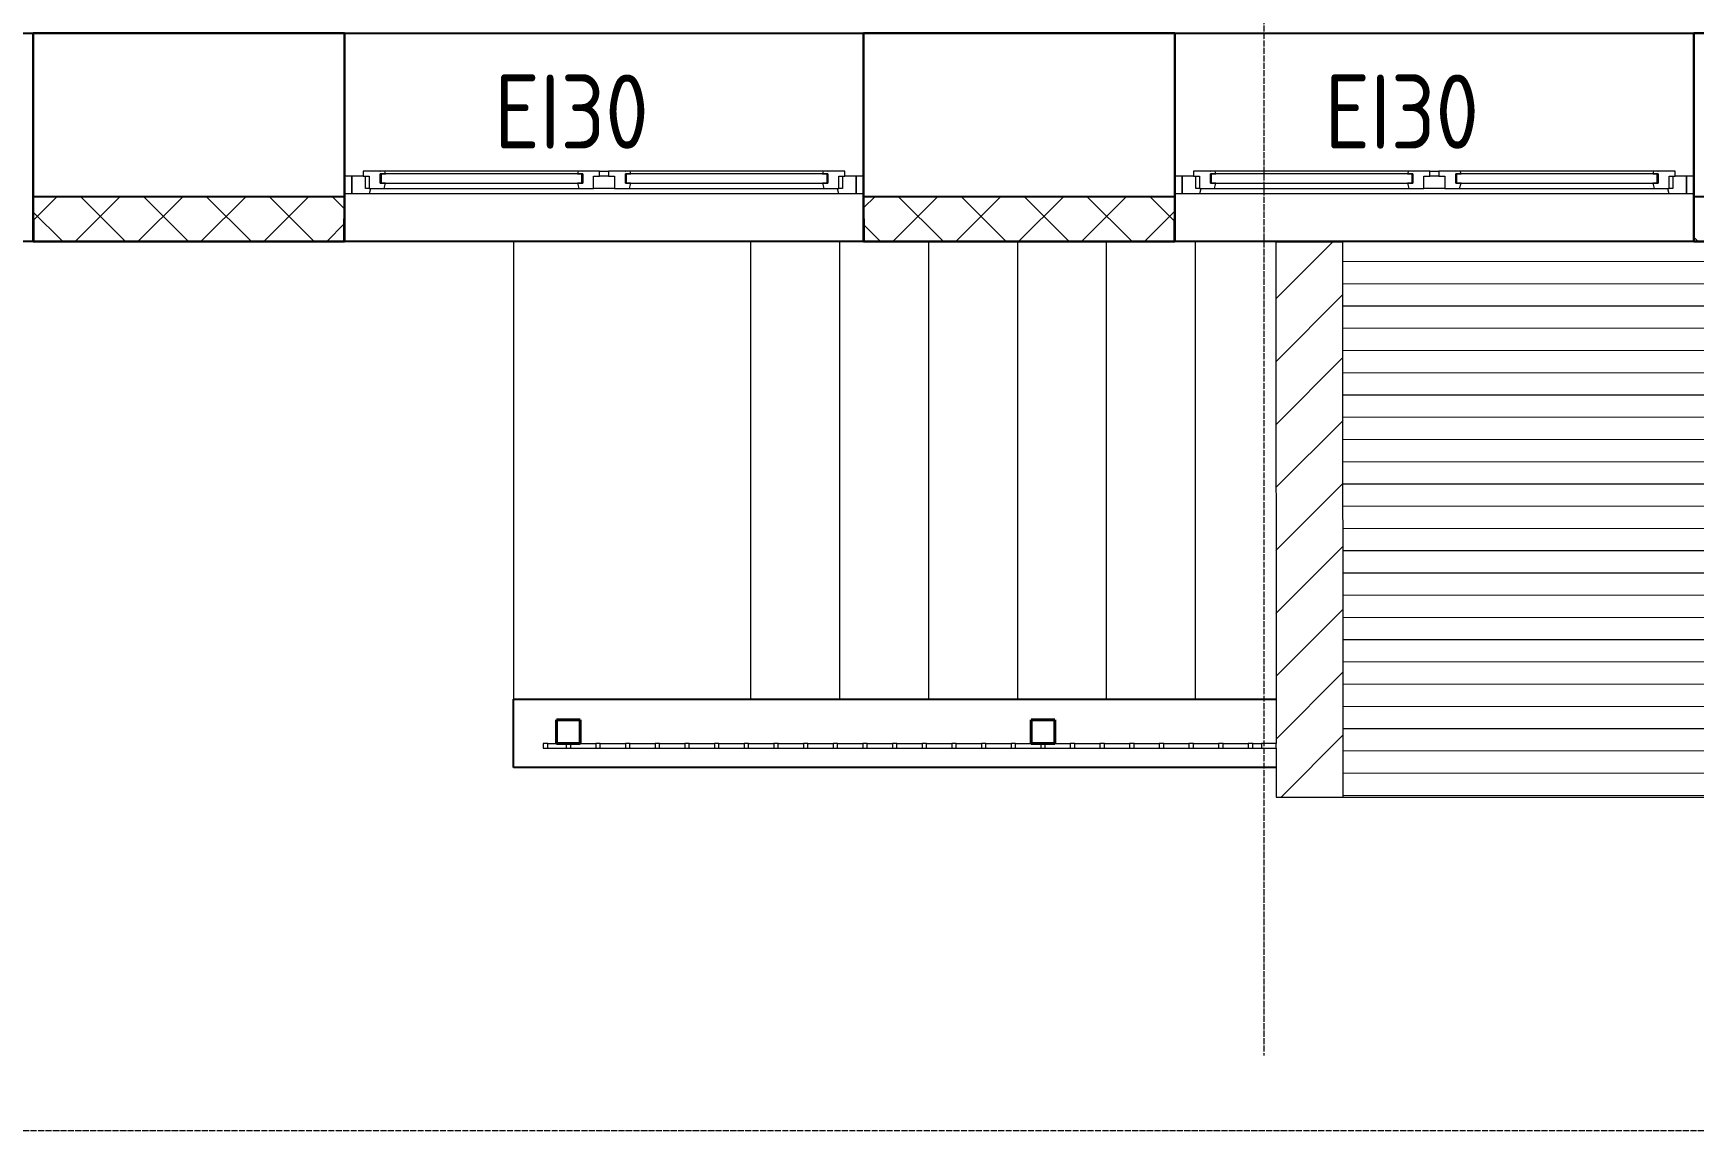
# Model space of a CAD drawing. Header units: millimetres. Extents: x -695119 to 412940, y -249585 to 622758.
# Drawn here: x -121816 to -116216, y 550060 to 553760 of the extents above; entities that cross this region are included whole.
import ezdxf

# ---------------------------------------------------------------- set-up
doc = ezdxf.new("R2010")
doc.units = ezdxf.units.MM
doc.linetypes.add('ADSK_Линия сетки', pattern=[25, 20, -2.5, 0, -2.5])
for name, color, linetype, lineweight in [('Импосты витража', 8, 'Continuous', 9), ('Каркас_Импост', 8, 'Continuous', 9), ('Крыши', 7, 'Continuous', 9), ('Лестницы', 8, 'Continuous', 9), ('Несущие колонны', 252, 'Continuous', 18), ('Окна', 252, 'Continuous', 9), ('Оси', 252, 'Continuous', 9), ('Остекление', 8, 'Continuous', 9), ('Стены разрез', 7, 'Continuous', 30), ('Стены штриховка', 7, 'Continuous', 9), ('Текстовые примечания', 7, 'Continuous', 9), ('Штриховка поверхностей', 7, 'Continuous', 9)]:
    doc.layers.add(name, color=color, linetype=linetype, lineweight=lineweight)
doc.layers.add('Стены', color=194, linetype='Continuous')
doc.styles.add('GOST Common_2', font='', dxfattribs={"width": 0.9, "height": 250})
doc.styles.get('GOST Common_2').set_extended_font_data('GOST type B')

# ---------------------------------------------------------------- blocks, each defined once
blk = doc.blocks.new('BIMLIB_Окно_Двустворчатое_VEKA_СФрамугойСнизу_ГОСТ30674 - Ж_ОК-8__2250х1700-3837054-План 1 этажа смеж')
at = {"layer": 'Каркас_Импост', "lineweight": 18}
for p, q in [((-790.6, 265), (-850, 265)), ((-850, 265), (-850, 207)), ((-804, 207), (-804, 248)), ((-804, 248), (-792, 248)), ((-792, 248), (-792, 207)), ((-741.6, 248), (-792, 248)), ((-786, 248), (-790.6, 265)), ((-755, 199), (-755, 231)), ((-755, 231), (-737, 231)), ((-737, 231), (-741.6, 248)), ((-85.4, 248), (-90, 231)), ((-90, 231), (-72, 231)), ((-35, 248), (-85.4, 248)), ((-72, 231), (-72, 199)), ((-35, 207), (-35, 248)), ((35, 248), (35, 207)), ((85.4, 248), (35, 248)), ((72, 199), (72, 231)), ((72, 231), (90, 231)), ((90, 231), (85.4, 248)), ((741.6, 248), (737, 231)), ((737, 231), (755, 231)), ((792, 248), (741.6, 248)), ((755, 231), (755, 199)), ((790.6, 265), (786, 248)), ((850, 265), (790.6, 265)), ((792, 207), (792, 248)), ((792, 248), (804, 248)), ((804, 248), (804, 207)), ((850, 207), (850, 265)), ((-850, 207), (-812, 207)), ((-792, 207), (-812, 207)), ((-812, 207), (-812, 190)), ((-812, 190), (-756, 190)), ((-756, 190), (-755, 191)), ((-737, 199), (-755, 199)), ((-755, 191), (-754, 190)), ((-754, 190), (-739.4, 190)), ((-739.4, 190), (-737, 199)), ((-72, 199), (-90, 199)), ((-90, 199), (-87.6, 190)), ((-87.6, 190), (-73, 190)), ((-73, 190), (-72, 191)), ((-72, 191), (-71, 190)), ((-71, 190), (-15, 190)), ((-15, 207), (-35, 207)), ((-15, 190), (-15, 207)), ((35, 207), (15, 207)), ((15, 207), (15, 190)), ((15, 190), (71, 190)), ((71, 190), (72, 191)), ((90, 199), (72, 199)), ((72, 191), (73, 190)), ((73, 190), (87.6, 190)), ((87.6, 190), (90, 199)), ((755, 199), (737, 199)), ((737, 199), (739.4, 190)), ((739.4, 190), (754, 190)), ((754, 190), (755, 191)), ((755, 191), (756, 190)), ((756, 190), (812, 190)), ((812, 207), (792, 207)), ((812, 190), (812, 207)), ((812, 207), (850, 207))]:
    blk.add_line(p, q, dxfattribs=at)
at = {"layer": 'Каркас_Импост'}
for p, q in [((790.6, 265), (-790.6, 265)), ((-85.4, 248), (-741.6, 248)), ((-35, 248), (35, 248)), ((741.6, 248), (85.4, 248)), ((-756, 190), (-754, 190)), ((-739.4, 190), (-87.6, 190)), ((-73, 190), (-71, 190)), ((-15, 207), (15, 207)), ((15, 190), (-15, 190)), ((71, 190), (73, 190)), ((87.6, 190), (739.4, 190)), ((754, 190), (756, 190))]:
    blk.add_line(p, q, dxfattribs=at)
at = {"layer": 'Окна'}
for p, q in [((-850, 265), (-875, 265)), ((-850, 207), (-850, 265)), ((875, 265), (850, 265)), ((850, 265), (850, 207)), ((-875, 207), (-850, 207)), ((850, 207), (875, 207))]:
    blk.add_line(p, q, dxfattribs=at)
at = {"layer": 'Остекление'}
for p, q in [((-752, 231), (-755, 231)), ((-755, 231), (-755, 199)), ((-75, 231), (-752, 231)), ((-752, 231), (-752, 199)), ((-752, 199), (-752, 231)), ((-75, 199), (-75, 231)), ((-75, 231), (-75, 199)), ((-72, 231), (-75, 231)), ((-72, 199), (-72, 231)), ((75, 231), (72, 231)), ((72, 231), (72, 199)), ((752, 231), (75, 231)), ((75, 231), (75, 199)), ((75, 199), (75, 231)), ((752, 199), (752, 231)), ((752, 231), (752, 199)), ((755, 231), (752, 231)), ((755, 199), (755, 231)), ((-755, 199), (-752, 199)), ((-752, 199), (-75, 199)), ((-75, 199), (-72, 199)), ((72, 199), (75, 199)), ((75, 199), (752, 199)), ((752, 199), (755, 199))]:
    blk.add_line(p, q, dxfattribs=at)
blk = doc.blocks.new('Прямоугольный импост - 15х15-3560673-План 1 этажа смеж')
at = {"layer": 'Импосты витража', "lineweight": 18}
for p, q in [((-15, 7.5), (0, 7.5)), ((-15, -7.5), (-15, 7.5)), ((0, 7.5), (0, -7.5)), ((0, -7.5), (-15, -7.5))]:
    blk.add_line(p, q, dxfattribs=at)
blk = doc.blocks.new('Прямоугольный импост - 15х15-888324-План 1 этажа смеж')
at = {"layer": 'Импосты витража'}
for p, q in [((-8523.5, 12965.3), (-8493.3, 12965.3)), ((-8523.5, 12950.3), (-8493.3, 12950.3))]:
    blk.add_line(p, q, dxfattribs=at)
blk = doc.blocks.new('Прямоугольный импост - 15х15-V64-План 1 этажа смеж')
at = {"layer": 'Импосты витража'}
for p, q in [((-8623.5, 12965.3), (-8538.5, 12965.3)), ((-8623.5, 12950.3), (-8538.5, 12950.3))]:
    blk.add_line(p, q, dxfattribs=at)
blk = doc.blocks.new('Прямоугольный импост - 15х15-3560393-План 1 этажа смеж')
at = {"layer": 'Импосты витража', "lineweight": 18}
for p, q in [((-7.5, 7.5), (7.5, 7.5)), ((-7.5, -7.5), (-7.5, 7.5)), ((7.5, 7.5), (7.5, -7.5)), ((7.5, -7.5), (-7.5, -7.5))]:
    blk.add_line(p, q, dxfattribs=at)
blk = doc.blocks.new('Прямоугольный импост - 15х15-3560394-План 1 этажа смеж')
at = {"layer": 'Импосты витража', "lineweight": 18}
for p, q in [((-7.5, 7.5), (7.5, 7.5)), ((-7.5, -7.5), (-7.5, 7.5)), ((7.5, 7.5), (7.5, -7.5)), ((7.5, -7.5), (-7.5, -7.5))]:
    blk.add_line(p, q, dxfattribs=at)
blk = doc.blocks.new('Прямоугольный импост - 15х15-3560395-План 1 этажа смеж')
at = {"layer": 'Импосты витража', "lineweight": 18}
for p, q in [((-7.5, 7.5), (7.5, 7.5)), ((-7.5, -7.5), (-7.5, 7.5)), ((7.5, 7.5), (7.5, -7.5)), ((7.5, -7.5), (-7.5, -7.5))]:
    blk.add_line(p, q, dxfattribs=at)
blk = doc.blocks.new('Прямоугольный импост - 15х15-3560396-План 1 этажа смеж')
at = {"layer": 'Импосты витража', "lineweight": 18}
for p, q in [((-7.5, 7.5), (7.5, 7.5)), ((-7.5, -7.5), (-7.5, 7.5)), ((7.5, 7.5), (7.5, -7.5)), ((7.5, -7.5), (-7.5, -7.5))]:
    blk.add_line(p, q, dxfattribs=at)
blk = doc.blocks.new('Прямоугольный импост - 15х15-3560397-План 1 этажа смеж')
at = {"layer": 'Импосты витража', "lineweight": 18}
for p, q in [((-7.5, 7.5), (7.5, 7.5)), ((-7.5, -7.5), (-7.5, 7.5)), ((7.5, 7.5), (7.5, -7.5)), ((7.5, -7.5), (-7.5, -7.5))]:
    blk.add_line(p, q, dxfattribs=at)
blk = doc.blocks.new('Прямоугольный импост - 15х15-V65-План 1 этажа смеж')
at = {"layer": 'Импосты витража'}
for p, q in [((-9223.5, 12950.3), (-9138.5, 12950.3)), ((-9191, 12965.3), (-9138.5, 12965.3))]:
    blk.add_line(p, q, dxfattribs=at)
blk = doc.blocks.new('Прямоугольный импост - 15х15-V66-План 1 этажа смеж')
at = {"layer": 'Импосты витража'}
for p, q in [((-9323.5, 12965.3), (-9271, 12965.3)), ((-9323.5, 12950.3), (-9238.5, 12950.3))]:
    blk.add_line(p, q, dxfattribs=at)
blk = doc.blocks.new('Прямоугольный импост - 15х15-3560398-План 1 этажа смеж')
at = {"layer": 'Импосты витража', "lineweight": 18}
for p, q in [((-7.5, 7.5), (7.5, 7.5)), ((-7.5, -7.5), (-7.5, 7.5)), ((7.5, 7.5), (7.5, -7.5)), ((7.5, -7.5), (-7.5, -7.5))]:
    blk.add_line(p, q, dxfattribs=at)
blk = doc.blocks.new('Прямоугольный импост - 15х15-3560399-План 1 этажа смеж')
at = {"layer": 'Импосты витража', "lineweight": 18}
for p, q in [((-7.5, 7.5), (7.5, 7.5)), ((-7.5, -7.5), (-7.5, 7.5)), ((7.5, 7.5), (7.5, -7.5)), ((7.5, -7.5), (-7.5, -7.5))]:
    blk.add_line(p, q, dxfattribs=at)
blk = doc.blocks.new('Прямоугольный импост - 15х15-3560400-План 1 этажа смеж')
at = {"layer": 'Импосты витража', "lineweight": 18}
for p, q in [((-7.5, -7.5), (-7.5, 7.5)), ((7.5, 7.5), (7.5, -7.5)), ((7.5, -7.5), (-7.5, -7.5))]:
    blk.add_line(p, q, dxfattribs=at)
blk = doc.blocks.new('Прямоугольный импост - 15х15-3560401-План 1 этажа смеж')
at = {"layer": 'Импосты витража', "lineweight": 18}
for p, q in [((-7.5, 7.5), (7.5, 7.5)), ((-7.5, -7.5), (-7.5, 7.5)), ((7.5, 7.5), (7.5, -7.5)), ((7.5, -7.5), (-7.5, -7.5))]:
    blk.add_line(p, q, dxfattribs=at)
blk = doc.blocks.new('Прямоугольный импост - 15х15-3560402-План 1 этажа смеж')
at = {"layer": 'Импосты витража', "lineweight": 18}
for p, q in [((-7.5, 7.5), (7.5, 7.5)), ((-7.5, -7.5), (-7.5, 7.5)), ((7.5, 7.5), (7.5, -7.5)), ((7.5, -7.5), (-7.5, -7.5))]:
    blk.add_line(p, q, dxfattribs=at)
blk = doc.blocks.new('Прямоугольный импост - 15х15-3560657-План 1 этажа смеж')
at = {"layer": 'Импосты витража', "lineweight": 18}
for p, q in [((-7.5, 7.5), (7.5, 7.5)), ((-7.5, -7.5), (-7.5, 7.5)), ((7.5, 7.5), (7.5, -7.5)), ((7.5, -7.5), (-7.5, -7.5))]:
    blk.add_line(p, q, dxfattribs=at)
blk = doc.blocks.new('Прямоугольный импост - 15х15-3560658-План 1 этажа смеж')
at = {"layer": 'Импосты витража', "lineweight": 18}
for p, q in [((-7.5, 7.5), (7.5, 7.5)), ((-7.5, -7.5), (-7.5, 7.5)), ((7.5, 7.5), (7.5, -7.5)), ((7.5, -7.5), (-7.5, -7.5))]:
    blk.add_line(p, q, dxfattribs=at)
blk = doc.blocks.new('Прямоугольный импост - 15х15-3560659-План 1 этажа смеж')
at = {"layer": 'Импосты витража', "lineweight": 18}
for p, q in [((-7.5, 7.5), (7.5, 7.5)), ((-7.5, -7.5), (-7.5, 7.5)), ((7.5, 7.5), (7.5, -7.5)), ((7.5, -7.5), (-7.5, -7.5))]:
    blk.add_line(p, q, dxfattribs=at)
blk = doc.blocks.new('Прямоугольный импост - 15х15-3560660-План 1 этажа смеж')
at = {"layer": 'Импосты витража', "lineweight": 18}
for p, q in [((-7.5, 7.5), (7.5, 7.5)), ((-7.5, -7.5), (-7.5, 7.5)), ((7.5, 7.5), (7.5, -7.5)), ((7.5, -7.5), (-7.5, -7.5))]:
    blk.add_line(p, q, dxfattribs=at)
blk = doc.blocks.new('Прямоугольный импост - 15х15-3560661-План 1 этажа смеж')
at = {"layer": 'Импосты витража', "lineweight": 18}
for p, q in [((-7.5, 7.5), (7.5, 7.5)), ((-7.5, -7.5), (-7.5, 7.5)), ((7.5, 7.5), (7.5, -7.5)), ((7.5, -7.5), (-7.5, -7.5))]:
    blk.add_line(p, q, dxfattribs=at)
blk = doc.blocks.new('Прямоугольный импост - 15х15-3560662-План 1 этажа смеж')
at = {"layer": 'Импосты витража', "lineweight": 18}
for p, q in [((-7.5, 7.5), (7.5, 7.5)), ((-7.5, -7.5), (-7.5, 7.5)), ((7.5, 7.5), (7.5, -7.5)), ((7.5, -7.5), (-7.5, -7.5))]:
    blk.add_line(p, q, dxfattribs=at)
blk = doc.blocks.new('Прямоугольный импост - 15х15-3560663-План 1 этажа смеж')
at = {"layer": 'Импосты витража', "lineweight": 18}
for p, q in [((-7.5, 7.5), (7.5, 7.5)), ((-7.5, -7.5), (-7.5, 7.5)), ((7.5, 7.5), (7.5, -7.5)), ((7.5, -7.5), (-7.5, -7.5))]:
    blk.add_line(p, q, dxfattribs=at)
blk = doc.blocks.new('Прямоугольный импост - 15х15-3560664-План 1 этажа смеж')
at = {"layer": 'Импосты витража', "lineweight": 18}
for p, q in [((-7.5, 7.5), (7.5, 7.5)), ((-7.5, -7.5), (-7.5, 7.5)), ((7.5, 7.5), (7.5, -7.5)), ((7.5, -7.5), (-7.5, -7.5))]:
    blk.add_line(p, q, dxfattribs=at)
blk = doc.blocks.new('Прямоугольный импост - 15х15-3560665-План 1 этажа смеж')
at = {"layer": 'Импосты витража', "lineweight": 18}
for p, q in [((-7.5, 7.5), (7.5, 7.5)), ((-7.5, -7.5), (-7.5, 7.5)), ((7.5, 7.5), (7.5, -7.5)), ((7.5, -7.5), (-7.5, -7.5))]:
    blk.add_line(p, q, dxfattribs=at)
blk = doc.blocks.new('Прямоугольный импост - 15х15-3560666-План 1 этажа смеж')
at = {"layer": 'Импосты витража', "lineweight": 18}
for p, q in [((-7.5, 7.5), (7.5, 7.5)), ((-7.5, -7.5), (-7.5, 7.5)), ((7.5, 7.5), (7.5, -7.5)), ((7.5, -7.5), (-7.5, -7.5))]:
    blk.add_line(p, q, dxfattribs=at)
blk = doc.blocks.new('Прямоугольный импост - 15х15-3560667-План 1 этажа смеж')
at = {"layer": 'Импосты витража', "lineweight": 18}
for p, q in [((-7.5, 7.5), (7.5, 7.5)), ((-7.5, -7.5), (-7.5, 7.5)), ((7.5, 7.5), (7.5, -7.5)), ((7.5, -7.5), (-7.5, -7.5))]:
    blk.add_line(p, q, dxfattribs=at)
blk = doc.blocks.new('Прямоугольный импост - 15х15-3560668-План 1 этажа смеж')
at = {"layer": 'Импосты витража', "lineweight": 18}
for p, q in [((-7.5, 7.5), (7.5, 7.5)), ((-7.5, -7.5), (-7.5, 7.5)), ((7.5, 7.5), (7.5, -7.5)), ((7.5, -7.5), (-7.5, -7.5))]:
    blk.add_line(p, q, dxfattribs=at)
blk = doc.blocks.new('Прямоугольный импост - 15х15-3560669-План 1 этажа смеж')
at = {"layer": 'Импосты витража', "lineweight": 18}
for p, q in [((-7.5, 7.5), (7.5, 7.5)), ((-7.5, -7.5), (-7.5, 7.5)), ((7.5, 7.5), (7.5, -7.5)), ((7.5, -7.5), (-7.5, -7.5))]:
    blk.add_line(p, q, dxfattribs=at)
blk = doc.blocks.new('Прямоугольный импост - 15х15-3558791-План 1 этажа смеж')
at = {"layer": 'Импосты витража'}
for p, q in [((-10901, 12965.3), (-10871, 12965.3)), ((-10901, 12950.3), (-10838.5, 12950.3))]:
    blk.add_line(p, q, dxfattribs=at)
blk = doc.blocks.new('Прямоугольный импост - 15х15-3560670-План 1 этажа смеж')
at = {"layer": 'Импосты витража', "lineweight": 18}
for p, q in [((-7.5, -7.5), (-7.5, 7.5)), ((7.5, 7.5), (7.5, -7.5)), ((7.5, -7.5), (-7.5, -7.5))]:
    blk.add_line(p, q, dxfattribs=at)
blk = doc.blocks.new('ADSK_КолоннаЖБ_Прямоугольная1 - Стойки для приямков 80х80-3787946-План 1 этажа смеж')
at = {"layer": 'Несущие колонны', "lineweight": 40}
for p, q in [((-40, -40), (-40, 40)), ((-40, 40), (40, 40)), ((40, 40), (-40, 40)), ((-40, 40), (-40, -40)), ((40, 40), (40, -40)), ((40, -40), (40, 40)), ((40, -40), (-40, -40)), ((-40, -40), (40, -40))]:
    blk.add_line(p, q, dxfattribs=at)
blk = doc.blocks.new('ADSK_КолоннаЖБ_Прямоугольная1 - Стойки для приямков 80х80-3787947-План 1 этажа смеж')
at = {"layer": 'Несущие колонны', "lineweight": 40}
for p, q in [((-40, -40), (-40, 40)), ((-40, 40), (40, 40)), ((40, 40), (-40, 40)), ((-40, 40), (-40, -40)), ((40, 40), (40, -40)), ((40, -40), (40, 40)), ((40, -40), (-40, -40)), ((-40, -40), (40, -40))]:
    blk.add_line(p, q, dxfattribs=at)
blk = doc.blocks.new('Прямоугольный импост - 15х15-3560408-План 1 этажа смеж')
at = {"layer": 'Импосты витража', "lineweight": 18}
for p, q in [((-8444.7, 12965.3), (-8493.3, 12965.3)), ((-8493.3, 12965.3), (-8493.3, 12950.3)), ((-8493.3, 12950.3), (-8444.7, 12950.3)), ((-8444.7, 12950.3), (-8444.7, 12965.3))]:
    blk.add_line(p, q, dxfattribs=at)

msp = doc.modelspace()

# ---------------------------------------------------------------- hatches: boundary and pattern name
at = {"layer": 'Крыши'}
h = msp.add_hatch(dxfattribs=at)
h.set_pattern_fill('FP_7', color=256, style=0, pattern_type=2)
h.set_pattern_definition([(45, (-109179.56, 538399.79), (-106.066, 106.066), [])])
h.paths.add_polyline_path([(-117624.159, 551185.058), (-117397.634, 551185.058), (-117398.812, 553056.058), (-117625.337, 553055.916), (-117624.763, 552144.522)])
at = {"layer": 'Стены разрез', "lineweight": 9}
h = msp.add_hatch(dxfattribs=at)
h.set_pattern_fill('FP_4', color=256, style=0, pattern_type=2)
h.set_pattern_definition([(0, (-109179.56, 538399.79), (406.4, 101.6), [33.528, -271.272, 33.528, -271.272, -1625.6]), (0, (-109179.56, 538399.79), (406.4, 101.6), [-609.6, 33.528, -576.072, 33.528, -271.272, -711.2]), (0, (-109179.56, 538399.79), (406.4, 101.6), [-1524, 33.528, -169.672, 33.528, -474.472]), (120, (-109027.16, 538450.59), (-291.18818, 301.15272), [33.528, -271.272, 33.528, -271.272, -1625.6]), (120, (-109027.16, 538450.59), (-291.18818, 301.15272), [-609.6, 33.528, -576.072, 33.528, -271.272, -711.2]), (120, (-109027.16, 538450.59), (-291.18818, 301.15272), [-1524, 33.528, -169.672, 33.528, -474.472]), (240, (-108976.36, 538653.79), (-115.21182, -402.75272), [33.528, -271.272, 33.528, -271.272, -1625.6]), (240, (-108976.36, 538653.79), (-115.21182, -402.75272), [-609.6, 33.528, -576.072, 33.528, -271.272, -711.2]), (240, (-108976.36, 538653.79), (-115.21182, -402.75272), [-1524, 33.528, -169.672, 33.528, -474.472])])
h.paths.add_polyline_path([(-112467.535, 553058.058), (-112467.535, 553060.058), (-113393.535, 553060.058), (-113393.535, 553134.058), (-113395.535, 553134.058), (-113395.535, 553058.058), (-112972.909, 553058.058)])
h.paths.add_polyline_path([(-126555.535, 553058.058), (-126555.535, 553210.058), (-126557.535, 553210.058), (-126557.535, 553060.058), (-127393.535, 553060.058), (-127393.535, 553134.058), (-127395.535, 553134.058), (-127395.535, 553058.058), (-126606.32, 553058.058)])
h.paths.add_polyline_path([(-123870.335, 553058.058), (-123565.535, 553058.058), (-123565.535, 553134.058), (-123567.535, 553134.058), (-123567.535, 553060.058), (-124833.535, 553060.058), (-124833.535, 553210.058), (-124835.535, 553210.058), (-124835.535, 553058.058)])
h.paths.add_polyline_path([(-121815.535, 553058.058), (-120765.535, 553058.058), (-120765.535, 553134.058), (-120767.535, 553134.058), (-120767.535, 553060.058), (-121813.535, 553060.058), (-121813.535, 553134.058), (-121815.535, 553134.058)])
h.paths.add_polyline_path([(-119015.535, 553058.058), (-117965.535, 553058.058), (-117965.535, 553134.058), (-117967.535, 553134.058), (-117967.535, 553060.058), (-119013.535, 553060.058), (-119013.535, 553134.058), (-119015.535, 553134.058)])
h.paths.add_polyline_path([(-115145.535, 553058.058), (-115145.535, 553134.058), (-115147.535, 553134.058), (-115147.535, 553060.058), (-116213.535, 553060.058), (-116213.535, 553134.058), (-116215.535, 553134.058), (-116215.535, 553058.058), (-115843.1, 553058.058)])
h.paths.add_polyline_path([(-132346.703, 553058.058), (-131965.535, 553058.058), (-131965.535, 553134.058), (-131967.535, 553134.058), (-131967.535, 553060.058), (-133013.535, 553060.058), (-133013.535, 553134.058), (-133015.535, 553134.058), (-133015.535, 553058.058)])
h.paths.add_polyline_path([(-136065.535, 553058.058), (-134765.535, 553058.058), (-134765.535, 553134.058), (-134767.535, 553134.058), (-134767.535, 553060.058), (-136215.535, 553060.058), (-136215.535, 553058.058)])
h.paths.add_polyline_path([(-130215.535, 553058.058), (-129145.535, 553058.058), (-129145.535, 553134.058), (-129147.535, 553134.058), (-129147.535, 553060.058), (-130213.535, 553060.058), (-130213.535, 553134.058), (-130215.535, 553134.058)])
h = msp.add_hatch(dxfattribs=at)
h.set_pattern_fill('FP_5', color=256, style=0, pattern_type=2)
h.set_pattern_definition([(45, (-109179.56, 538399.79), (-106.066, 106.066), []), (135, (-109179.56, 538399.79), (-106.066, -106.066), [])])
h.paths.add_polyline_path([(-112465.535, 553060.058), (-112465.535, 553210.058), (-113395.535, 553210.058), (-113395.535, 553134.058), (-113393.535, 553134.058), (-113393.535, 553060.058), (-112467.535, 553060.058)])
h.paths.add_polyline_path([(-115147.535, 553060.058), (-115147.535, 553134.058), (-115145.535, 553134.058), (-115145.535, 553210.058), (-116215.535, 553210.058), (-116215.535, 553134.058), (-116213.535, 553134.058), (-116213.535, 553060.058), (-115843.1, 553060.058)])
h.paths.add_polyline_path([(-133013.535, 553060.058), (-131967.535, 553060.058), (-131967.535, 553134.058), (-131965.535, 553134.058), (-131965.535, 553210.058), (-133015.535, 553210.058), (-133015.535, 553134.058), (-133013.535, 553134.058)])
h.paths.add_polyline_path([(-135216.895, 553060.058), (-134767.535, 553060.058), (-134767.535, 553134.058), (-134765.535, 553134.058), (-134765.535, 553210.058), (-136065.535, 553210.058), (-136065.535, 553060.058)])
h.paths.add_polyline_path([(-130213.535, 553060.058), (-129147.535, 553060.058), (-129147.535, 553134.058), (-129145.535, 553134.058), (-129145.535, 553210.058), (-130215.535, 553210.058), (-130215.535, 553134.058), (-130213.535, 553134.058)])
h.paths.add_polyline_path([(-120865.936, 553060.058), (-120767.535, 553060.058), (-120767.535, 553134.058), (-120765.535, 553134.058), (-120765.535, 553210.058), (-121815.535, 553210.058), (-121815.535, 553134.058), (-121813.535, 553134.058), (-121813.535, 553060.058)])
h.paths.add_polyline_path([(-127393.535, 553060.058), (-126557.535, 553060.058), (-126557.535, 553210.058), (-127395.535, 553210.058), (-127395.535, 553134.058), (-127393.535, 553134.058)])
h.paths.add_polyline_path([(-123870.335, 553060.058), (-123567.535, 553060.058), (-123567.535, 553134.058), (-123565.535, 553134.058), (-123565.535, 553210.058), (-124833.535, 553210.058), (-124833.535, 553060.058)])
h.paths.add_polyline_path([(-117995.744, 553060.058), (-117967.535, 553060.058), (-117967.535, 553134.058), (-117965.535, 553134.058), (-117965.535, 553210.058), (-119015.535, 553210.058), (-119015.535, 553134.058), (-119013.535, 553134.058), (-119013.535, 553060.058), (-118713.292, 553060.058)])
at = {"layer": 'Штриховка поверхностей', "true_color": 0xcacaca}
h = msp.add_hatch(dxfattribs=at)
h.set_pattern_fill('FP_14', color=9, style=0, pattern_type=2)
h.set_pattern_definition([(180.036, (-117934.58, 572115.32), (0.04712, -74.99999), [])])
h.paths.add_polyline_path([(-116560.648, 551185.058), (-115291.856, 551185.058), (-115293.035, 553057.384), (-117398.812, 553056.058), (-117397.634, 551185.058), (-117278.196, 551185.058)])

# ---------------------------------------------------------------- linework, layer by layer
at = {"layer": 'Крыши', "lineweight": 18}
for p, q in [((-117398.812, 553056.058), (-117625.337, 553055.916)), ((-117397.634, 551185.058), (-117398.812, 553056.058)), ((-117625.337, 553055.916), (-117624.272, 551365.058)), ((-117624.263, 551350.058), (-117624.159, 551185.058)), ((-117624.159, 551185.058), (-117397.634, 551185.058))]:
    msp.add_line(p, q, dxfattribs=at)
at = {"layer": 'Крыши'}
for p, q in [((-114223.035, 553058.058), (-117398.812, 553056.058)), ((-117397.634, 551185.058), (-114221.856, 551185.058))]:
    msp.add_line(p, q, dxfattribs=at)
at = {"layer": 'Лестницы'}
for p, q in [((-120195.535, 553058.058), (-120195.535, 551515.058)), ((-119395.535, 551515.058), (-119395.535, 553058.058)), ((-119395.535, 551515.058), (-119395.535, 553058.058)), ((-119095.535, 551515.058), (-119095.535, 553058.058)), ((-119095.535, 551515.058), (-119095.535, 553058.058)), ((-118795.535, 551515.058), (-118795.535, 553058.058)), ((-118795.535, 551515.058), (-118795.535, 553058.058)), ((-118495.535, 551515.058), (-118495.535, 553058.058)), ((-118495.535, 551515.058), (-118495.535, 553058.058)), ((-118195.535, 551515.058), (-118195.535, 553058.058)), ((-118195.535, 551515.058), (-118195.535, 553058.058)), ((-117895.535, 551515.058), (-117895.535, 553058.058)), ((-117895.535, 551515.058), (-117895.535, 553058.058)), ((-117595.535, 553055.935), (-117595.535, 553058.058)), ((-117595.535, 553055.935), (-117595.535, 553058.058)), ((-117295.535, 553056.123), (-117295.535, 553058.058)), ((-117295.535, 553056.123), (-117295.535, 553058.058)), ((-116995.535, 553056.312), (-116995.535, 553058.058)), ((-116995.535, 553056.312), (-116995.535, 553058.058)), ((-116695.535, 553056.501), (-116695.535, 553058.058)), ((-116695.535, 553056.501), (-116695.535, 553058.058))]:
    msp.add_line(p, q, dxfattribs=at)
at = {"layer": 'Оси', "linetype": 'ADSK_Линия сетки'}
for p, q in [((-117665.535, 572133.794), (-117665.535, 550313.64)), ((-107095.533, 550060.058), (-149587.813, 550060.058))]:
    msp.add_line(p, q, dxfattribs=at)
at = {"layer": 'Стены'}
for p, q in [((-123565.535, 553760.058), (-121815.535, 553760.058)), ((-120765.535, 553760.058), (-119015.535, 553760.058)), ((-117965.535, 553760.058), (-116215.535, 553760.058)), ((-121815.535, 553210.058), (-120765.535, 553210.058)), ((-119015.535, 553210.058), (-117965.535, 553210.058)), ((-116215.535, 553210.058), (-115145.535, 553210.058)), ((-121815.535, 553058.058), (-123565.535, 553058.058)), ((-119015.535, 553058.058), (-120765.535, 553058.058)), ((-116215.535, 553058.058), (-117965.535, 553058.058)), ((-120195.535, 551515.058), (-117624.367, 551515.058)), ((-120195.535, 551285.058), (-120195.535, 551515.058)), ((-117624.222, 551285.058), (-120195.535, 551285.058))]:
    msp.add_line(p, q, dxfattribs=at)
at = {"layer": 'Стены разрез'}
for p, q in [((-120765.535, 553760.058), (-121815.535, 553760.058)), ((-121815.535, 553760.058), (-121815.535, 553058.058)), ((-120765.535, 553058.058), (-120765.535, 553760.058)), ((-117965.535, 553760.058), (-119015.535, 553760.058)), ((-119015.535, 553760.058), (-119015.535, 553058.058)), ((-117965.535, 553058.058), (-117965.535, 553760.058)), ((-115145.535, 553760.058), (-116215.535, 553760.058)), ((-116215.535, 553760.058), (-116215.535, 553058.058)), ((-121815.535, 553058.058), (-120765.535, 553058.058)), ((-119015.535, 553058.058), (-117965.535, 553058.058)), ((-116215.535, 553058.058), (-115145.535, 553058.058))]:
    msp.add_line(p, q, dxfattribs=at)
at = {"layer": 'Стены штриховка'}
for p, q in [((-121813.535, 553134.058), (-121815.535, 553134.058)), ((-121813.535, 553134.058), (-121813.535, 553060.058)), ((-120765.535, 553134.058), (-120767.535, 553134.058)), ((-120767.535, 553060.058), (-120767.535, 553134.058)), ((-119013.535, 553134.058), (-119015.535, 553134.058)), ((-119013.535, 553134.058), (-119013.535, 553060.058)), ((-117965.535, 553134.058), (-117967.535, 553134.058)), ((-117967.535, 553060.058), (-117967.535, 553134.058)), ((-116213.535, 553134.058), (-116215.535, 553134.058)), ((-121813.535, 553060.058), (-120767.535, 553060.058)), ((-119013.535, 553060.058), (-117967.535, 553060.058))]:
    msp.add_line(p, q, dxfattribs=at)

# ---------------------------------------------------------------- block references
at = {"layer": 'Импосты витража', "extrusion": (0, 0, -1)}
for name, p in [('Прямоугольный импост - 15х15-3560673-План 1 этажа смеж', (120095.535, 551357.558)), ('Прямоугольный импост - 15х15-3560670-План 1 этажа смеж', (120010.535, 551357.558)), ('Прямоугольный импост - 15х15-3560669-План 1 этажа смеж', (119910.535, 551357.558)), ('Прямоугольный импост - 15х15-3560668-План 1 этажа смеж', (119810.535, 551357.558)), ('Прямоугольный импост - 15х15-3560667-План 1 этажа смеж', (119710.535, 551357.558)), ('Прямоугольный импост - 15х15-3560666-План 1 этажа смеж', (119610.535, 551357.558)), ('Прямоугольный импост - 15х15-3560665-План 1 этажа смеж', (119510.535, 551357.558)), ('Прямоугольный импост - 15х15-3560664-План 1 этажа смеж', (119410.535, 551357.558)), ('Прямоугольный импост - 15х15-3560663-План 1 этажа смеж', (119310.535, 551357.558)), ('Прямоугольный импост - 15х15-3560662-План 1 этажа смеж', (119210.535, 551357.558)), ('Прямоугольный импост - 15х15-3560661-План 1 этажа смеж', (119110.535, 551357.558)), ('Прямоугольный импост - 15х15-3560660-План 1 этажа смеж', (119010.535, 551357.558)), ('Прямоугольный импост - 15х15-3560659-План 1 этажа смеж', (118910.535, 551357.558)), ('Прямоугольный импост - 15х15-3560658-План 1 этажа смеж', (118810.535, 551357.558)), ('Прямоугольный импост - 15х15-3560657-План 1 этажа смеж', (118710.535, 551357.558)), ('Прямоугольный импост - 15х15-3560402-План 1 этажа смеж', (118610.535, 551357.558)), ('Прямоугольный импост - 15х15-3560401-План 1 этажа смеж', (118510.535, 551357.558)), ('Прямоугольный импост - 15х15-3560400-План 1 этажа смеж', (118410.535, 551357.558)), ('Прямоугольный импост - 15х15-3560399-План 1 этажа смеж', (118310.535, 551357.558)), ('Прямоугольный импост - 15х15-3560398-План 1 этажа смеж', (118210.535, 551357.558)), ('Прямоугольный импост - 15х15-3560397-План 1 этажа смеж', (118110.535, 551357.558)), ('Прямоугольный импост - 15х15-3560396-План 1 этажа смеж', (118010.535, 551357.558)), ('Прямоугольный импост - 15х15-3560395-План 1 этажа смеж', (117910.535, 551357.558)), ('Прямоугольный импост - 15х15-3560394-План 1 этажа смеж', (117810.535, 551357.558)), ('Прямоугольный импост - 15х15-3560393-План 1 этажа смеж', (117710.535, 551357.558))]:
    msp.add_blockref(name, p, dxfattribs=at)
at = {"layer": 'Импосты витража'}
for name, p in [('Прямоугольный импост - 15х15-3558791-План 1 этажа смеж', (-109179.558, 538399.789)), ('Прямоугольный импост - 15х15-V65-План 1 этажа смеж', (-110779.558, 538399.789)), ('Прямоугольный импост - 15х15-V64-План 1 этажа смеж', (-111279.558, 538399.789)), ('Прямоугольный импост - 15х15-V64-План 1 этажа смеж', (-111179.558, 538399.789)), ('Прямоугольный импост - 15х15-V64-План 1 этажа смеж', (-111079.558, 538399.789)), ('Прямоугольный импост - 15х15-V64-План 1 этажа смеж', (-110979.558, 538399.789)), ('Прямоугольный импост - 15х15-V64-План 1 этажа смеж', (-110879.558, 538399.789)), ('Прямоугольный импост - 15х15-V64-План 1 этажа смеж', (-110779.558, 538399.789)), ('Прямоугольный импост - 15х15-V64-План 1 этажа смеж', (-110679.558, 538399.789)), ('Прямоугольный импост - 15х15-V64-План 1 этажа смеж', (-110579.558, 538399.789)), ('Прямоугольный импост - 15х15-V64-План 1 этажа смеж', (-110479.558, 538399.789)), ('Прямоугольный импост - 15х15-V64-План 1 этажа смеж', (-110379.558, 538399.789)), ('Прямоугольный импост - 15х15-V64-План 1 этажа смеж', (-110279.558, 538399.789)), ('Прямоугольный импост - 15х15-V64-План 1 этажа смеж', (-110179.558, 538399.789)), ('Прямоугольный импост - 15х15-V64-План 1 этажа смеж', (-110079.558, 538399.789)), ('Прямоугольный импост - 15х15-V64-План 1 этажа смеж', (-109979.558, 538399.789)), ('Прямоугольный импост - 15х15-V66-План 1 этажа смеж', (-109179.558, 538399.789)), ('Прямоугольный импост - 15х15-V65-План 1 этажа смеж', (-109179.558, 538399.789)), ('Прямоугольный импост - 15х15-V64-План 1 этажа смеж', (-109679.558, 538399.789)), ('Прямоугольный импост - 15х15-V64-План 1 этажа смеж', (-109579.558, 538399.789)), ('Прямоугольный импост - 15х15-V64-План 1 этажа смеж', (-109479.558, 538399.789)), ('Прямоугольный импост - 15х15-V64-План 1 этажа смеж', (-109379.558, 538399.789)), ('Прямоугольный импост - 15х15-V64-План 1 этажа смеж', (-109279.558, 538399.789)), ('Прямоугольный импост - 15х15-V64-План 1 этажа смеж', (-109179.558, 538399.789)), ('Прямоугольный импост - 15х15-888324-План 1 этажа смеж', (-109179.558, 538399.789)), ('Прямоугольный импост - 15х15-3560408-План 1 этажа смеж', (-109179.558, 538399.789))]:
    msp.add_blockref(name, p, dxfattribs=at)
at = {"layer": 'Несущие колонны'}
for name, p in [('ADSK_КолоннаЖБ_Прямоугольная1 - Стойки для приямков 80х80-3787946-План 1 этажа смеж', (-120010.535, 551405.058)), ('ADSK_КолоннаЖБ_Прямоугольная1 - Стойки для приямков 80х80-3787947-План 1 этажа смеж', (-118410.535, 551405.058))]:
    msp.add_blockref(name, p, dxfattribs=at)
at = {"layer": 'Окна', "rotation": 180}
for p in [(-119890.535, 553485.058), (-117090.535, 553485.058)]:
    msp.add_blockref('BIMLIB_Окно_Двустворчатое_VEKA_СФрамугойСнизу_ГОСТ30674 - Ж_ОК-8__2250х1700-3837054-План 1 этажа смеж', p, dxfattribs=at)

# ---------------------------------------------------------------- texts
at = {"layer": 'Текстовые примечания', "color": 1, "true_color": 0xff0000, "char_height": 250, "width": 663.79725, "attachment_point": 1, "style": 'GOST Common_2'}
for insert in [(-120260.947, 553620.851), (-117460.947, 553620.851)]:
    msp.add_mtext('EI30', dxfattribs=dict(at, insert=insert))

doc.saveas('drawing.dxf')
